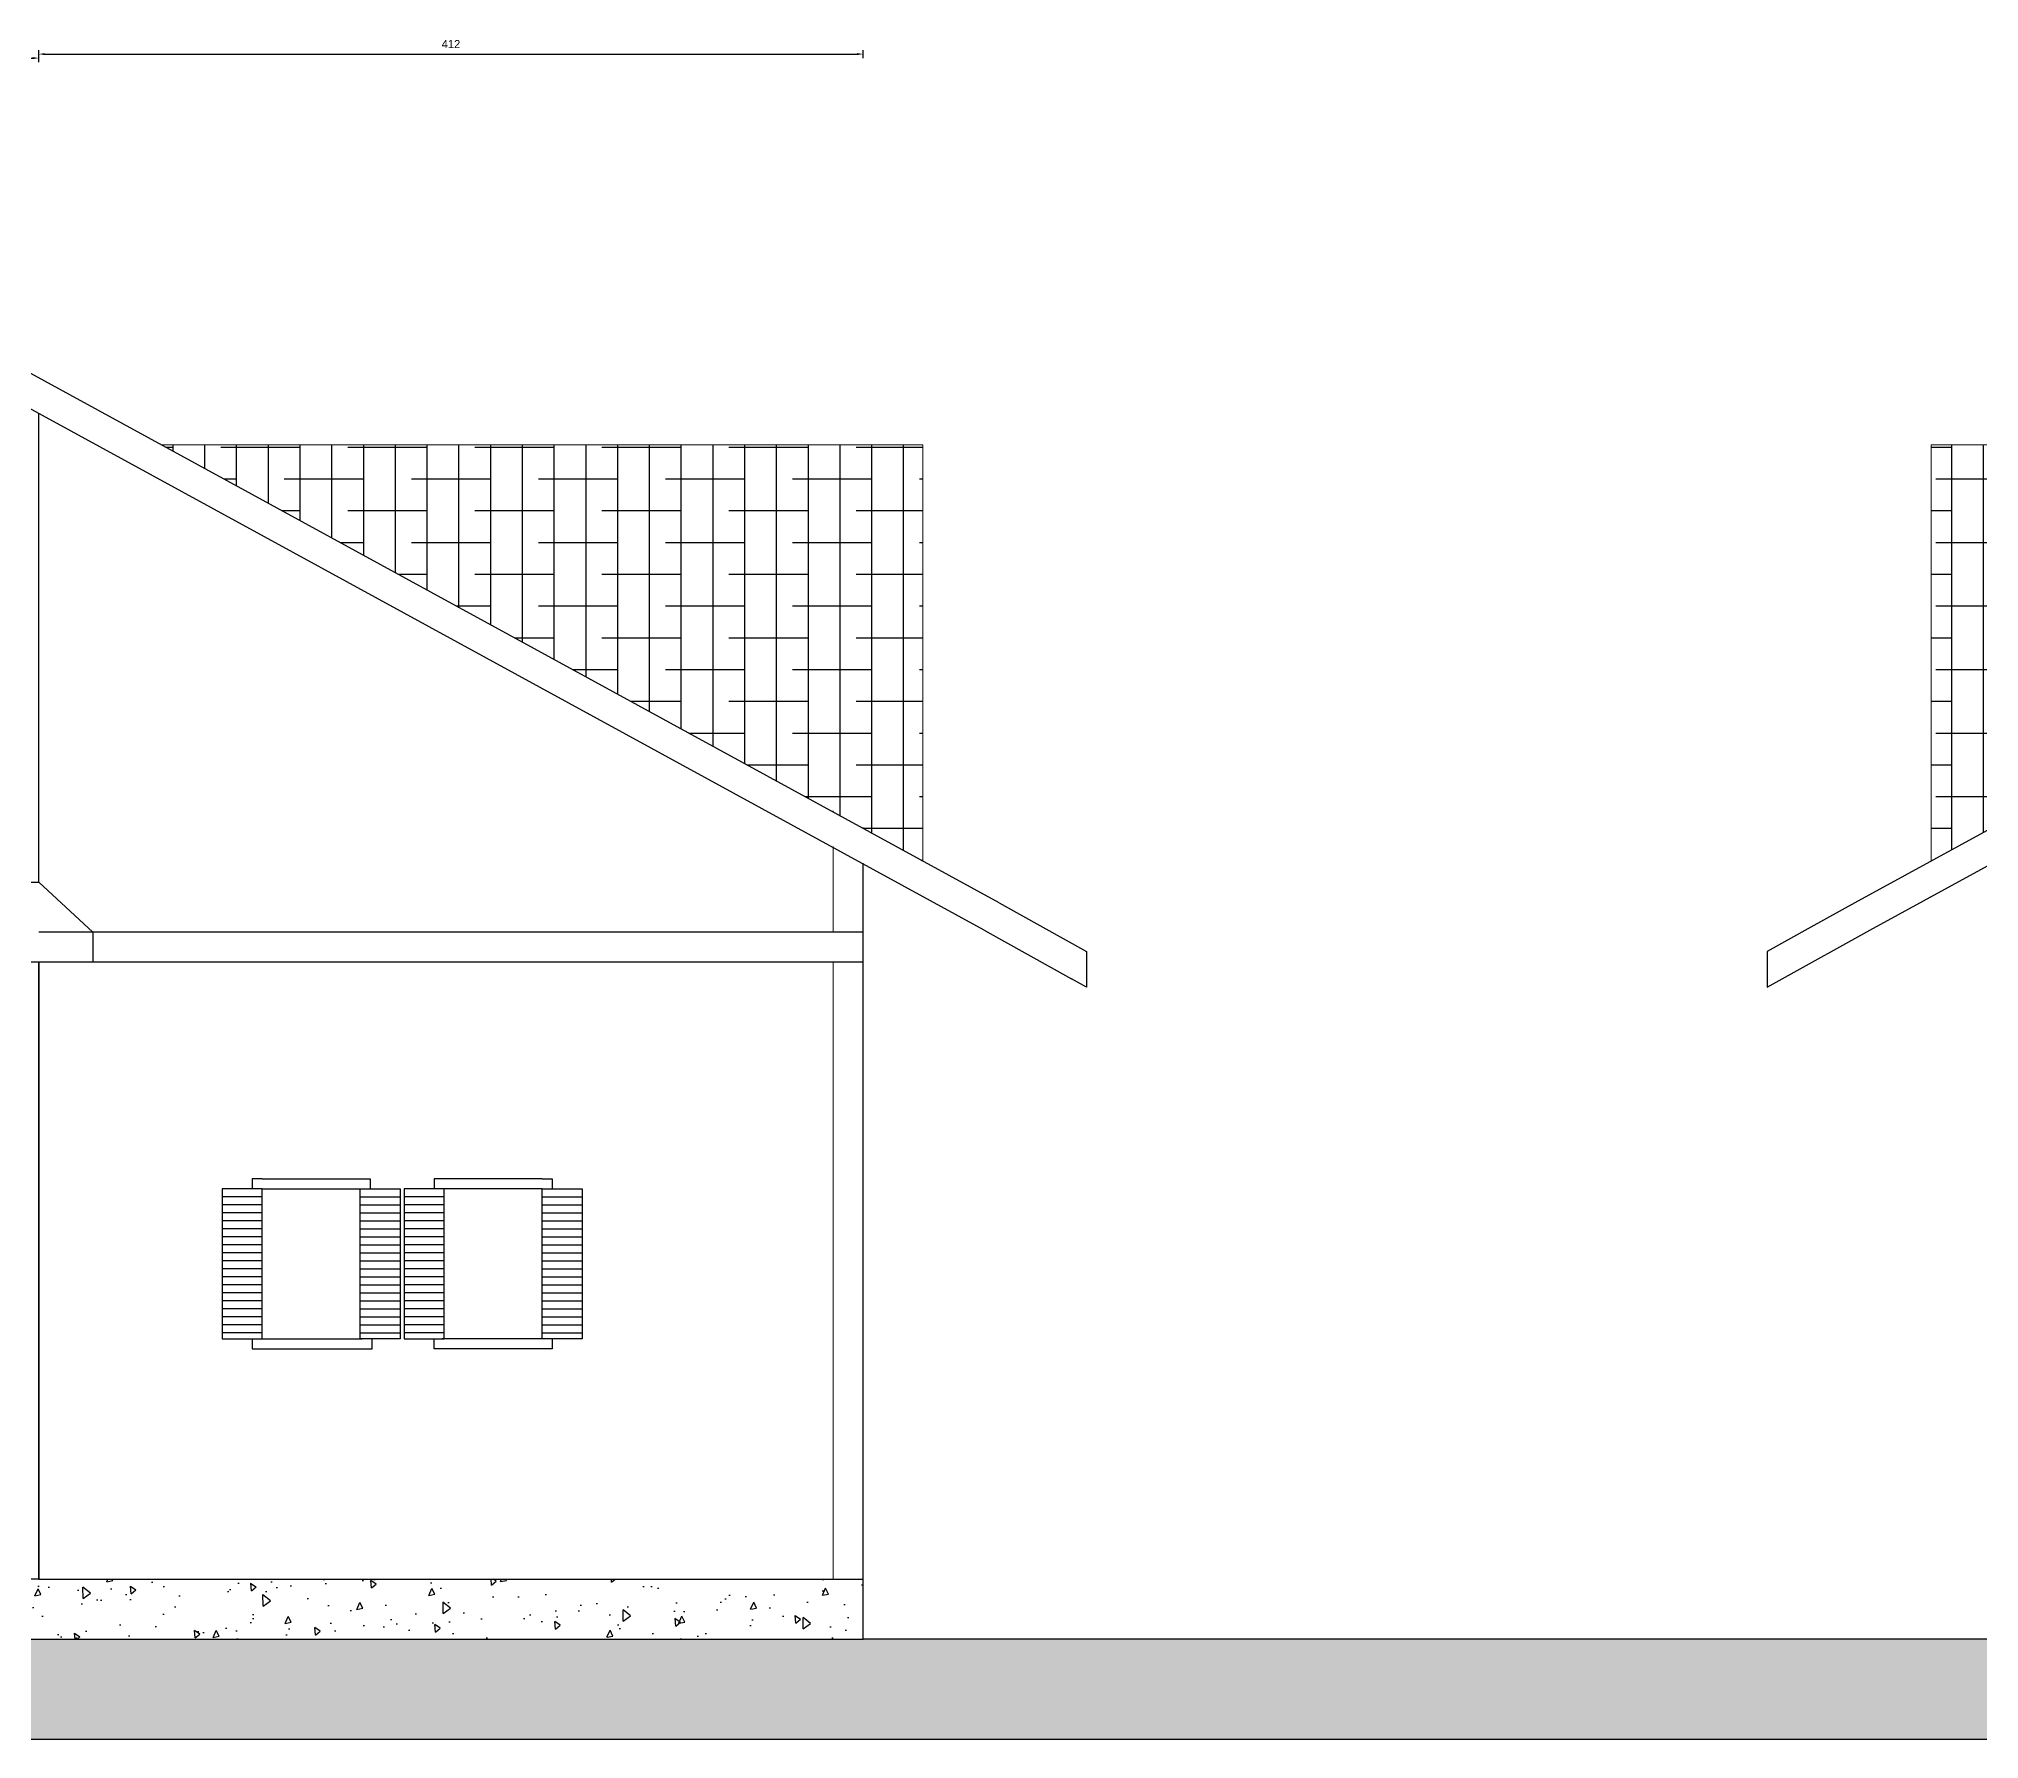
# Model space of a CAD drawing. Header units: millimetres. Extents: x 2100 to 32787, y 24082 to 35493.
# Drawn here: x 9088 to 10058, y 27020 to 27870 of the extents above; entities that cross this region are included whole.
import ezdxf

# ---------------------------------------------------------------- set-up
doc = ezdxf.new("R2010")
doc.units = ezdxf.units.MM
doc.linetypes.add('HIDDEN2', pattern=[4.7625, 3.175, -1.5875])
doc.layers.get('Defpoints').update_dxf_attribs({"color": 231, "linetype": 'HIDDEN2'})
doc.layers.add('TARAMA', color=130, linetype='Continuous')
doc.layers.add('ÖLÇÜ', color=181, linetype='Continuous')
doc.styles.get("Standard").update_dxf_attribs({"font": 'arial.ttf'})
doc.dimstyles.new('ISO-25', dxfattribs={"dimtxt": 4, "dimasz": 3, "dimexe": 2, "dimexo": 0.625, "dimgap": 3, "dimtad": 1, "dimtxsty": 'Standard', "dimcen": 2.5, "dimadec": 0, "dimazin": 0, "dimtfac": 1, "dimtix": 1, "dimtmove": 0, "dimatfit": 0, "dimfxl": 2, "dimfxlon": 1, "dimarcsym": 0})
pattern_1 = [(90, (-3735.475, 2995.833), (-15.875, 0), []), (180, (-3735.475, 2995.833), (-31.75, -15.875), [39.6875, -23.8125])]

# ---------------------------------------------------------------- blocks, each defined once
blk = doc.blocks.new('*D2629')
at = {"layer": 'Defpoints', "color": 0, "lineweight": 70, "ltscale": 0.25, "transparency": 16777216}
for p in [(9087.9, 27860.17), (9087.9, 27682.52), (8436.9, 27635.34)]:
    blk.add_point(p, dxfattribs=at)
at = {"layer": 'ÖLÇÜ', "color": 0, "lineweight": -2, "ltscale": 0.25, "transparency": 16777216}
for p, q in [((8436.9, 27858.17), (8436.9, 27862.17)), ((8439.9, 27860.17), (9084.9, 27860.17)), ((9087.9, 27858.17), (9087.9, 27862.17))]:
    blk.add_line(p, q, dxfattribs=at)
at = {"layer": 'ÖLÇÜ', "color": 0, "lineweight": 70, "ltscale": 0.25, "transparency": 16777216}
for points in [[(8439.9, 27860.67), (8439.9, 27859.67), (8436.9, 27860.17)], [(9084.9, 27860.67), (9084.9, 27859.67), (9087.9, 27860.17)]]:
    blk.add_solid(points, dxfattribs=at)
at = {"layer": 'ÖLÇÜ', "color": 0, "lineweight": 5, "ltscale": 0.25, "transparency": 16777216, "insert": (8762.4, 27865.21), "char_height": 4, "attachment_point": 5}
blk.add_mtext('651', dxfattribs=at)
blk = doc.blocks.new('*D2630')
at = {"layer": 'Defpoints', "color": 0, "lineweight": 70, "ltscale": 0.25, "transparency": 16777216}
for p in [(9499.9, 27862.17), (9087.9, 27682.52), (9499.9, 27457.82)]:
    blk.add_point(p, dxfattribs=at)
at = {"layer": 'ÖLÇÜ', "color": 0, "lineweight": -2, "ltscale": 0.25, "transparency": 16777216}
for p, q in [((9087.9, 27860.17), (9087.9, 27864.17)), ((9499.9, 27860.17), (9499.9, 27864.17)), ((9090.9, 27862.17), (9496.9, 27862.17))]:
    blk.add_line(p, q, dxfattribs=at)
at = {"layer": 'ÖLÇÜ', "color": 0, "lineweight": 70, "ltscale": 0.25, "transparency": 16777216}
for points in [[(9090.9, 27862.67), (9090.9, 27861.67), (9087.9, 27862.17)], [(9496.9, 27862.67), (9496.9, 27861.67), (9499.9, 27862.17)]]:
    blk.add_solid(points, dxfattribs=at)
at = {"layer": 'ÖLÇÜ', "color": 0, "lineweight": 5, "ltscale": 0.25, "transparency": 16777216, "insert": (9293.9, 27867.18), "char_height": 4, "attachment_point": 5}
blk.add_mtext('412', dxfattribs=at)

msp = doc.modelspace()

# ---------------------------------------------------------------- hatches: boundary and pattern name
at = {"layer": 'TARAMA', "lineweight": -2, "ltscale": 0.25, "transparency": 33554687}
h = msp.add_hatch(dxfattribs=at)
h.set_pattern_fill('ANSI38', color=256, scale=5, angle=45)
h.set_pattern_definition(pattern_1)
h.paths.add_polyline_path([(9529.699, 27666.836), (9149.121, 27666.836), (9529.699, 27458.836)])
h = msp.add_hatch(dxfattribs=at)
h.set_pattern_fill('ANSI38', color=256, scale=5, angle=45)
h.set_pattern_definition(pattern_1)
h.paths.add_polyline_path([(10414.247, 27666.836), (10033.668, 27666.836), (10033.668, 27458.836)])
h = msp.add_hatch(dxfattribs=at)
h.set_pattern_fill('AR-CONC', color=256, scale=0.2, angle=45)
h.set_pattern_definition([(95, (-3735.475, 2995.833), (28.01893, 23.510676), [3.81, -41.91]), (40, (-3735.475, 2995.833), (-32.00369, 22.035346), [3.048, -33.528117]), (145.45144, (-3733.14, 2997.792), (-3.98476, 45.54602), [3.238, -35.61805]), (91.1842, (-3742.66, 3003.017), (44.28205, 32.39068), [5.715, -62.865]), (141.63556, (-3738.97, 3005.716), (-1.41732, 68.56535), [4.857, -53.42712]), (36.18415, (-3742.66, 3003.017), (-1.41732, 68.56535), [4.57199, -50.29195]), (66, (-3737.27, 3004.813), (35.903996, 6.97903), [3.81, -41.91]), (11, (-3737.27, 3004.813), (-17.307985, 34.78824), [3.048, -33.528]), (116.45145, (-3734.28, 3005.395), (18.59601, 41.76727), [3.238, -35.61799]), (82.5, (-3735.475, 2995.833), (-11.521094, 12.394683), [0, -33.1216, 0, -34.036, 0, -33.655]), (52.5, (-3735.475, 2995.833), (-4.717945, 23.6174), [0, -19.4056, 0, -32.3596, 0, -12.827]), (12.5, (-3743.485, 2987.822), (19.9855726, 18.365239), [0, -12.7, 0, -39.624, 0, -52.578]), (2.5, (-3747.077, 2984.23), (17.35278, 24.544479), [0, -16.51, 0, -26.3144, 0, -37.338])])
h.paths.add_polyline_path([(9499.899, 27100.069), (9087.899, 27100.069), (9040.899, 27100.069), (9040.899, 27070.069), (9079.899, 27070.069), (9499.899, 27070.069)])
h = msp.add_hatch(dxfattribs=at)
h.set_pattern_fill('ESCHER', color=256, scale=1.3, angle=45)
h.set_pattern_definition([(105, (-3735.475, 2995.833), (-28.0184, -28.0184), [36.322, -3.302]), (225, (-3735.475, 2995.833), (38.273845, -10.255446), [36.322, -3.302]), (345, (-3735.475, 2995.833), (28.0184, 28.0184), [36.322, -3.302]), (105, (-3733.14, 2998.168), (-28.0184, -28.0184), [6.604, -33.02]), (345, (-3733.14, 2998.168), (28.0184, 28.0184), [6.604, -33.02]), (105, (-3738.664, 2996.687), (-28.0184, -28.0184), [6.604, -33.02]), (225, (-3738.664, 2996.687), (38.273845, -10.255446), [6.604, -33.02]), (345, (-3734.62, 2992.643), (28.0184, 28.0184), [6.604, -33.02]), (225, (-3734.62, 2992.643), (38.273845, -10.255446), [6.604, -33.02]), (105, (-3744.814, 2986.493), (-28.0184, -28.0184), [6.604, -33.02]), (345, (-3744.814, 2986.493), (28.0184, 28.0184), [6.604, -33.02]), (105, (-3722.717, 2992.414), (-28.0184, -28.0184), [6.604, -33.02]), (225, (-3722.717, 2992.414), (38.273845, -10.255446), [6.604, -33.02]), (345, (-3738.893, 3008.59), (28.0184, 28.0184), [6.604, -33.02]), (225, (-3738.893, 3008.59), (38.273845, -10.255446), [6.604, -33.02]), (45, (-3734.85, 3004.547), (-38.273845, 10.255446), [23.114, -16.51]), (45, (-3726.76, 2996.46), (-38.273845, 10.255446), [23.114, -16.51]), (165, (-3740.374, 3003.066), (-28.0184, -28.0184), [23.114, -16.51]), (165, (-3743.334, 2992.018), (-28.0184, -28.0184), [23.114, -16.51]), (285, (-3739.29, 2987.974), (38.273845, -10.255446), [23.114, -16.51]), (285, (-3728.24, 2990.934), (38.273845, -10.255446), [23.114, -16.51])])
h.paths.add_polyline_path([(11446.468, 27070.069), (11246.468, 27070.069), (10672.468, 27070.069), (10522.468, 27070.069), (10483.468, 27070.069), (10063.468, 27070.069), (9499.899, 27070.069), (9079.899, 27070.069), (9040.899, 27070.069), (8890.899, 27070.069), (8316.899, 27070.069), (8116.899, 27070.069), (8116.899, 27020.069), (8316.899, 27020.069), (11246.468, 27020.069), (11276.468, 27020.069), (11346.468, 27020.069), (11446.468, 27020.069)])

# ---------------------------------------------------------------- linework, layer by layer
at = {"ltscale": 0.25}
for p, q in [((9087.899, 27448.369), (9087.899, 27682.518)), ((8843.899, 27448.369), (9087.899, 27448.369)), ((9087.899, 27448.369), (9114.899, 27423.369)), ((9567.83, 27437.997), (9589.695, 27425.876)), ((9499.899, 27423.369), (9087.899, 27423.369)), ((9114.899, 27423.369), (9114.899, 27408.369)), ((9560.348, 27424.308), (9604.079, 27400.067)), ((9589.695, 27425.876), (9611.561, 27413.756)), ((9087.899, 27408.369), (9079.899, 27408.369)), ((9499.899, 27408.369), (9087.899, 27408.369)), ((9087.899, 27408.369), (9087.899, 27100.069)), ((9087.899, 27100.069), (9087.899, 27408.369)), ((9611.561, 27413.756), (9611.561, 27395.92)), ((9611.561, 27395.92), (9604.079, 27400.067))]:
    msp.add_line(p, q, dxfattribs=at)
at = {"lineweight": 5, "ltscale": 0.25}
for p, q in [((9529.699, 27666.836), (9149.121, 27666.836)), ((9529.699, 27458.836), (9529.699, 27666.836)), ((10033.668, 27458.836), (10033.668, 27666.836)), ((10033.668, 27666.836), (10414.247, 27666.836)), ((9484.899, 27483.321), (9484.899, 27483.966)), ((9484.899, 27423.369), (9484.899, 27466.13)), ((9529.699, 27458.836), (9529.699, 27459.133)), ((10033.668, 27458.836), (10033.668, 27459.133)), ((9529.699, 27441.058), (9529.699, 27441.297)), ((10033.668, 27441.058), (10033.668, 27441.297)), ((9484.899, 27100.069), (9484.899, 27408.369))]:
    msp.add_line(p, q, dxfattribs=at)
at = {"lineweight": 25, "ltscale": 0.25}
for p, q in [((9499.899, 27475.123), (9499.899, 27475.651)), ((9499.899, 27408.369), (9499.899, 27457.815)), ((9499.899, 27070.069), (9499.899, 27408.369)), ((9199.558, 27295.069), (9179.558, 27295.069)), ((9179.558, 27295.069), (9179.558, 27220.069)), ((9199.558, 27300.069), (9194.558, 27300.069)), ((9194.558, 27300.069), (9194.558, 27295.069)), ((9199.558, 27300.069), (9248.558, 27300.069)), ((9199.558, 27220.069), (9199.558, 27295.069)), ((9199.558, 27295.069), (9248.558, 27295.069)), ((9248.558, 27300.069), (9253.558, 27300.069)), ((9248.558, 27220.069), (9248.558, 27295.069)), ((9248.558, 27220.069), (9248.558, 27295.069)), ((9248.558, 27295.069), (9268.558, 27295.069)), ((9253.558, 27300.069), (9253.558, 27295.069)), ((9268.558, 27295.069), (9268.558, 27220.069)), ((9290.558, 27295.069), (9270.558, 27295.069)), ((9270.558, 27295.069), (9270.558, 27220.069)), ((9290.558, 27300.069), (9285.558, 27300.069)), ((9285.558, 27300.069), (9285.558, 27295.069)), ((9339.558, 27300.069), (9290.558, 27300.069)), ((9290.558, 27220.069), (9290.558, 27295.069)), ((9339.558, 27295.069), (9290.558, 27295.069)), ((9290.558, 27220.069), (9290.558, 27295.069)), ((9339.558, 27300.069), (9344.558, 27300.069)), ((9339.558, 27220.069), (9339.558, 27295.069)), ((9339.558, 27295.069), (9359.558, 27295.069)), ((9344.558, 27300.069), (9344.558, 27295.069)), ((9359.558, 27295.069), (9359.558, 27220.069)), ((9199.558, 27291.069), (9179.558, 27291.069)), ((9199.558, 27287.069), (9179.558, 27287.069)), ((9199.558, 27283.069), (9179.558, 27283.069)), ((9248.558, 27291.069), (9268.558, 27291.069)), ((9248.558, 27287.069), (9268.558, 27287.069)), ((9248.558, 27283.069), (9268.558, 27283.069)), ((9290.558, 27291.069), (9270.558, 27291.069)), ((9290.558, 27287.069), (9270.558, 27287.069)), ((9290.558, 27283.069), (9270.558, 27283.069)), ((9339.558, 27291.069), (9359.558, 27291.069)), ((9339.558, 27287.069), (9359.558, 27287.069)), ((9339.558, 27283.069), (9359.558, 27283.069)), ((9199.558, 27279.069), (9179.558, 27279.069)), ((9199.558, 27275.069), (9179.558, 27275.069)), ((9248.558, 27279.069), (9268.558, 27279.069)), ((9248.558, 27275.069), (9268.558, 27275.069)), ((9290.558, 27279.069), (9270.558, 27279.069)), ((9290.558, 27275.069), (9270.558, 27275.069)), ((9339.558, 27279.069), (9359.558, 27279.069)), ((9339.558, 27275.069), (9359.558, 27275.069)), ((9199.558, 27271.069), (9179.558, 27271.069)), ((9199.558, 27267.069), (9179.558, 27267.069)), ((9199.558, 27263.069), (9179.558, 27263.069)), ((9248.558, 27271.069), (9268.558, 27271.069)), ((9248.558, 27267.069), (9268.558, 27267.069)), ((9248.558, 27263.069), (9268.558, 27263.069)), ((9290.558, 27271.069), (9270.558, 27271.069)), ((9290.558, 27267.069), (9270.558, 27267.069)), ((9290.558, 27263.069), (9270.558, 27263.069)), ((9339.558, 27271.069), (9359.558, 27271.069)), ((9339.558, 27267.069), (9359.558, 27267.069)), ((9339.558, 27263.069), (9359.558, 27263.069)), ((9199.558, 27259.069), (9179.558, 27259.069)), ((9199.558, 27255.069), (9179.558, 27255.069)), ((9248.558, 27259.069), (9268.558, 27259.069)), ((9248.558, 27255.069), (9268.558, 27255.069)), ((9290.558, 27259.069), (9270.558, 27259.069)), ((9290.558, 27255.069), (9270.558, 27255.069)), ((9339.558, 27259.069), (9359.558, 27259.069)), ((9339.558, 27255.069), (9359.558, 27255.069)), ((9199.558, 27251.069), (9179.558, 27251.069)), ((9199.558, 27247.069), (9179.558, 27247.069)), ((9199.558, 27243.069), (9179.558, 27243.069)), ((9248.558, 27251.069), (9268.558, 27251.069)), ((9248.558, 27247.069), (9268.558, 27247.069)), ((9248.558, 27243.069), (9268.558, 27243.069)), ((9290.558, 27251.069), (9270.558, 27251.069)), ((9290.558, 27247.069), (9270.558, 27247.069)), ((9290.558, 27243.069), (9270.558, 27243.069)), ((9339.558, 27251.069), (9359.558, 27251.069)), ((9339.558, 27247.069), (9359.558, 27247.069)), ((9339.558, 27243.069), (9359.558, 27243.069)), ((9199.558, 27239.069), (9179.558, 27239.069)), ((9199.558, 27235.069), (9179.558, 27235.069)), ((9248.558, 27239.069), (9268.558, 27239.069)), ((9248.558, 27235.069), (9268.558, 27235.069)), ((9290.558, 27239.069), (9270.558, 27239.069)), ((9290.558, 27235.069), (9270.558, 27235.069)), ((9339.558, 27239.069), (9359.558, 27239.069)), ((9339.558, 27235.069), (9359.558, 27235.069)), ((9199.558, 27231.069), (9179.558, 27231.069)), ((9199.558, 27227.069), (9179.558, 27227.069)), ((9248.558, 27231.069), (9268.558, 27231.069)), ((9248.558, 27227.069), (9268.558, 27227.069)), ((9290.558, 27231.069), (9270.558, 27231.069)), ((9290.558, 27227.069), (9270.558, 27227.069)), ((9339.558, 27231.069), (9359.558, 27231.069)), ((9339.558, 27227.069), (9359.558, 27227.069)), ((9199.558, 27223.069), (9179.558, 27223.069)), ((9179.558, 27220.069), (9199.558, 27220.069)), ((9194.558, 27220.069), (9194.558, 27215.069)), ((9194.558, 27215.069), (9249.558, 27215.069)), ((9199.558, 27220.069), (9249.558, 27220.069)), ((9248.558, 27223.069), (9268.558, 27223.069)), ((9268.558, 27220.069), (9248.558, 27220.069)), ((9249.558, 27215.069), (9254.558, 27215.069)), ((9254.558, 27215.069), (9254.558, 27220.069)), ((9290.558, 27223.069), (9270.558, 27223.069)), ((9270.558, 27220.069), (9290.558, 27220.069)), ((9285.558, 27215.069), (9285.558, 27220.069)), ((9290.558, 27215.069), (9285.558, 27215.069)), ((9339.558, 27220.069), (9289.558, 27220.069)), ((9344.558, 27215.069), (9290.558, 27215.069)), ((9339.558, 27223.069), (9359.558, 27223.069)), ((9359.558, 27220.069), (9339.558, 27220.069)), ((9344.558, 27220.069), (9344.558, 27215.069)), ((9087.899, 27100.069), (9040.899, 27100.069)), ((9087.899, 27100.069), (9499.899, 27100.069)), ((9079.899, 27070.069), (9499.899, 27070.069))]:
    msp.add_line(p, q, dxfattribs=at)
at = {"lineweight": -2, "ltscale": 0.25}
for p, q in [((10063.468, 27070.069), (9499.899, 27070.069)), ((8316.899, 27020.069), (11246.468, 27020.069))]:
    msp.add_line(p, q, dxfattribs=at)
at = {"ltscale": 0.25}
for points in [[(9567.83, 27437.997), (8897.885, 27804.146), (8364.452, 27627.82)], [(11246.468, 27595.966), (11294.021, 27581.918), (11294.021, 27596.918), (11246.468, 27612.369), (11198.915, 27627.82), (10665.483, 27804.146), (9995.538, 27437.997), (9973.672, 27425.876), (9951.807, 27413.756), (9951.807, 27395.92), (9959.288, 27400.067), (10003.019, 27424.308), (10667.019, 27787.208), (11194.019, 27613.008), (11241.572, 27597.557)], [(9560.348, 27424.308), (8896.348, 27787.208), (8369.348, 27613.008)]]:
    msp.add_lwpolyline(points, dxfattribs=at)

# ---------------------------------------------------------------- dimensions: what is measured, and where the dimension line sits
at = {"layer": 'ÖLÇÜ', "lineweight": 5, "ltscale": 0.25}
for base, p1, p2, picture, middle in [((9087.899, 27860.168), (8436.899, 27635.337), (9087.899, 27682.518), '*D2629', (8762.399, 27865.211)), ((9499.899, 27862.168), (9087.899, 27682.518), (9499.899, 27457.815), '*D2630', (9293.899, 27867.177))]:
    dim = msp.add_linear_dim(base=base, p1=p1, p2=p2, dimstyle='ISO-25', dxfattribs=at)
    dim.commit()
    dim.dimension.update_dxf_attribs({"geometry": picture, "text_midpoint": middle})

doc.saveas('drawing.dxf')
